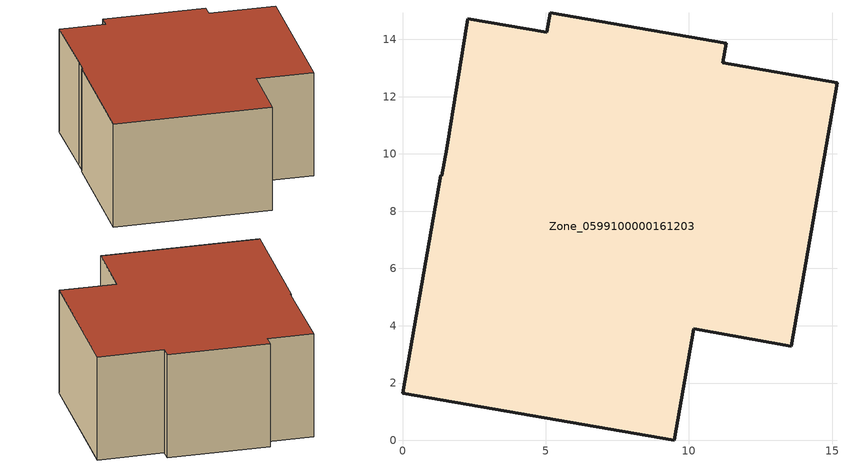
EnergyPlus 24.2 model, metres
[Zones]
Zone_0599100000161203
 floor ground (C_G): 9.49,0 0,1.65 1.33,9.25 1.38,9.24 1.54,10.18 2.28,14.72 5.04,14.24 5.16,14.93 11.3,13.87 11.19,13.18 15.17,12.49 13.58,3.29 10.16,3.89 z0
 wall outside (C_F): 0,1.65 9.49,0 10.16,3.89 13.58,3.29 15.17,12.49 11.19,13.18 11.3,13.87 5.16,14.93 5.04,14.24 2.28,14.72 1.54,10.18 1.38,9.24 1.33,9.25 0,1.65 z0:6.7
 roof outside (C_R): 1.54,10.18 1.38,9.24 1.33,9.25 0,1.65 9.49,0 10.16,3.89 13.58,3.29 15.17,12.49 11.19,13.18 11.3,13.87 5.16,14.93 5.04,14.24 2.28,14.72 z6.7
[BUILDING]
Pand.0599100000161203: North Axis=0; Terrain=City; Loads Convergence Tolerance Value=0.04; Temperature Convergence Tolerance Value=0.4; Solar Distribution=FullExterior; Maximum Number of Warmup Days=25; Minimum Number of Warmup Days=1
[Site:Location]
Rotterdam.The.Hague.AP_ZH_NLD Design_Conditions: Latitude=51.96; Longitude=4.45; Time Zone=1; Elevation=-4.5
[SITE:GROUNDTEMPERATURE:BUILDINGSURFACE]
18, 18, 18, 18, 18, 18, 18, 18, 18, 18, 18, 18
[MATERIAL] Thermal Absorptance=0.9; Solar Absorptance=0.7; Visible Absorptance=0.7
Name | Roughness | Thickness | Conductivity | Density | Specific Heat
G.D.1965 | MediumSmooth | 0.15 | 1 | 540 | 1210
F.D.1965 | Rough | 0.3 | 0.857143 | 1920 | 840
R.D.1965 | MediumRough | 0.2 | 0.08 | 1500 | 1000
[CONSTRUCTION]
C_G: G.D.1965
C_F: F.D.1965
C_R: R.D.1965
[ZONE]
Zone_0599100000161203: Type=1; Multiplier=1; Ceiling Height=Autocalculate; Volume=Autocalculate; Floor Area=autocalculate; Part of Total Floor Area=Yes
[ZONEINFILTRATION:DESIGNFLOWRATE]
Infil_Zone_0599100000161203: Zone or ZoneList or Space or SpaceList=Zone_0599100000161203; Schedule=AlwaysOn; Design Flow Rate Calculation Method=Flow/Area; Flow Rate per Floor Area=0.0042; Constant Term Coefficient=1; Temperature Term Coefficient=0; Velocity Term Coefficient=0; Velocity Squared Term Coefficient=0
[HVACTEMPLATE:ZONE:IDEALLOADSAIRSYSTEM]
Zone_0599100000161203: Maximum Heating Supply Air Temperature=50; Minimum Cooling Supply Air Temperature=13; Maximum Heating Supply Air Humidity Ratio=0.0156; Minimum Cooling Supply Air Humidity Ratio=0.0077; Heating Limit=NoLimit; Cooling Limit=NoLimit; Dehumidification Control Type=ConstantSensibleHeatRatio; Cooling Sensible Heat Ratio=0.7; Dehumidification Setpoint=60; Humidification Control Type=None; Humidification Setpoint=30; Outdoor Air Method=None; Outdoor Air Flow Rate per Person=0.00944; Outdoor Air Flow Rate per Zone Floor Area=0; Outdoor Air Flow Rate per Zone=0; Demand Controlled Ventilation Type=None; Outdoor Air Economizer Type=NoEconomizer; Heat Recovery Type=None; Sensible Heat Recovery Effectiveness=0.7; Latent Heat Recovery Effectiveness=0.65
[ZONECONTROL:THERMOSTAT]
ThermostatControl_Zone_0599100000161203: Zone or ZoneList=Zone_0599100000161203; Control Type Schedule=DualSetpointControlType; Control 1=Thermostat_Zone_0599100000161203; Temperature Difference Between Cutout And Setpoint=0
[THERMOSTATSETPOINT:DUALSETPOINT]
Thermostat_Zone_0599100000161203: Heating Setpoint Temperature Schedule=HeatingSetpoint_Zone_0599100000161203; Cooling Setpoint Temperature Schedule=CoolingSetpoint_Zone_0599100000161203
[SCHEDULE:COMPACT]
HeatingSetpoint_Zone_0599100000161203: Through: 12/31, For: AllDays, Until: 24:00, 21
CoolingSetpoint_Zone_0599100000161203: Through: 12/31, For: AllDays, Until: 24:00, 24
DualSetpointControlType: Through: 12/31, For: AllDays, Until: 24:00, 4
AlwaysOn: Through: 12/31, For: AllDays, Until: 24:00, 1
